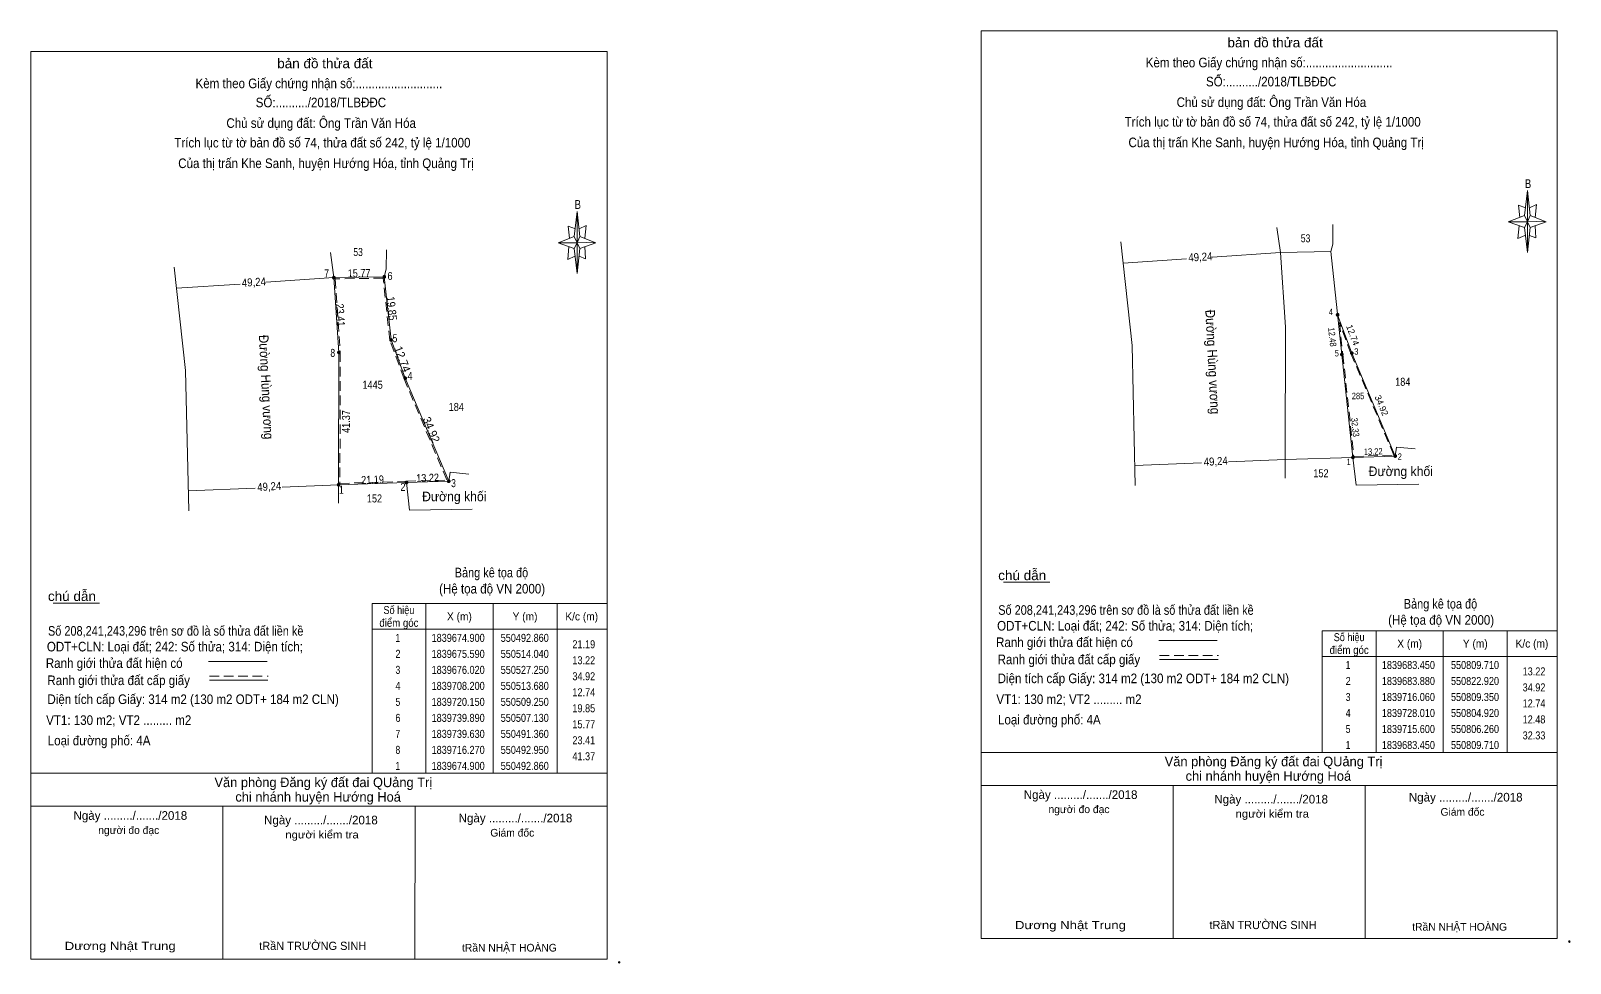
# Model space of a CAD drawing. Header units: metres. Extents: x 550397 to 552591, y 1839509 to 1839821.
# Drawn here: x 550396.7 to 550877.6, y 1839525.4 to 1839816.8 of the extents above; entities that cross this region are included whole.
import ezdxf
from ezdxf.enums import TextEntityAlignment as Align

# ---------------------------------------------------------------- set-up
doc = ezdxf.new("R2010")
doc.units = ezdxf.units.M
doc.header["$PDMODE"] = 32
doc.header["$PDSIZE"] = 0.5
doc.linetypes.add('DOTTED', pattern=[1.5, 0.3, -1.2])
doc.linetypes.add('MEDIUM_DASHED', pattern=[4.5, 3, -1.5])
for name, color, linetype, lineweight in [('1', 7, 'DOTTED', 13), ('11', 7, 'Continuous', 13), ('17', 7, 'Continuous', 13), ('5', 7, 'Continuous', 13), ('6', 7, 'Continuous', 13), ('63', 7, 'Continuous', 13)]:
    doc.layers.add(name, color=color, linetype=linetype, lineweight=lineweight)

msp = doc.modelspace()

# ---------------------------------------------------------------- hatches: boundary and pattern name
at = {"layer": '11'}
for points in [[(550491.777, 1839739.63, 1), (550490.943, 1839739.63, 1)], [(550507.547, 1839739.89, 1), (550506.713, 1839739.89, 1)], [(550805.337, 1839728.01, 1), (550804.503, 1839728.01, 1)], [(550509.667, 1839720.15, 1), (550508.833, 1839720.15, 1)], [(550493.367, 1839716.27, 1), (550492.533, 1839716.27, 1)], [(550806.667, 1839715.6, 1), (550805.833, 1839715.6, 1)], [(550809.767, 1839716.06, 1), (550808.933, 1839716.06, 1)], [(550514.097, 1839708.2, 1), (550513.263, 1839708.2, 1)], [(550810.127, 1839683.45, 1), (550809.293, 1839683.45, 1)], [(550823.337, 1839683.88, 1), (550822.503, 1839683.88, 1)], [(550493.277, 1839674.9, 1), (550492.443, 1839674.9, 1)], [(550514.457, 1839675.59, 1), (550513.623, 1839675.59, 1)], [(550527.667, 1839676.02, 1), (550526.833, 1839676.02, 1)]]:
    msp.add_hatch(color=256, dxfattribs=at).paths.add_polyline_path(points)

# ---------------------------------------------------------------- linework, layer by layer
for p, q in [((550787.03, 1839747.49), (550785.94, 1839755.32)), ((550491.36, 1839739.63), (550490.27, 1839747.46)), ((550765.77, 1839746.05), (550787.03, 1839747.49)), ((550787.03, 1839747.49), (550802.8, 1839747.75)), ((550787.03, 1839747.49), (550788.62, 1839724.13)), ((550737.9, 1839744.15), (550757.76, 1839745.5)), ((550442.23, 1839736.29), (550462.09, 1839737.64)), ((550470.1, 1839738.19), (550491.36, 1839739.63)), ((550491.36, 1839739.63), (550507.13, 1839739.89)), ((550491.36, 1839739.63), (550492.95, 1839716.27)), ((550507.13, 1839739.89), (550509.25, 1839720.15)), ((550804.92, 1839728.01), (550809.35, 1839716.06)), ((550788.62, 1839724.13), (550788.53, 1839682.76)), ((550509.25, 1839720.15), (550513.68, 1839708.2)), ((550492.95, 1839716.27), (550492.86, 1839674.9)), ((550809.35, 1839716.06), (550822.92, 1839683.88)), ((550513.68, 1839708.2), (550527.25, 1839676.02)), ((550809.71, 1839683.45), (550810.67, 1839674.81)), ((550823.35, 1839686.67), (550822.92, 1839683.88)), ((550823.35, 1839686.67), (550829.17, 1839686.12)), ((550527.68, 1839678.81), (550527.25, 1839676.02)), ((550527.68, 1839678.81), (550533.5, 1839678.26)), ((550741.57, 1839680.89), (550762.4, 1839681.72)), ((550770.85, 1839682.06), (550788.53, 1839682.76)), ((550788.53, 1839682.76), (550788.52, 1839676.98)), ((550445.9, 1839673.03), (550466.73, 1839673.86)), ((550475.18, 1839674.2), (550492.86, 1839674.9)), ((550492.86, 1839674.9), (550492.85, 1839669.12)), ((550514.04, 1839675.59), (550515, 1839666.95)), ((550830.27, 1839675.13), (550810.67, 1839674.81)), ((550534.6, 1839667.27), (550515, 1839666.95))]:
    msp.add_line(p, q, dxfattribs=at)
for points in [[(550802.8, 1839747.75), (550803.4, 1839750.09), (550803.46, 1839756.21)], [(550737.17, 1839750.8), (550740.73, 1839718.47), (550741.71, 1839674.65)], [(550507.13, 1839739.89), (550507.73, 1839742.23), (550507.79, 1839748.35)], [(550802.8, 1839747.75), (550809.71, 1839683.45), (550802.8, 1839747.75)], [(550441.5, 1839742.94), (550445.06, 1839710.61), (550446.04, 1839666.79)], [(550822.92, 1839683.88), (550809.71, 1839683.45), (550788.53, 1839682.76)], [(550527.25, 1839676.02), (550514.04, 1839675.59), (550492.86, 1839674.9)]]:
    msp.add_lwpolyline(points, dxfattribs=at)
msp.add_lwpolyline([(550802.8, 1839747.75), (550806.25, 1839715.6), (550809.71, 1839683.45), (550788.53, 1839682.76), (550788.62, 1839724.13), (550787.03, 1839747.49)], close=True, dxfattribs=at)
at = {"layer": '11', "linetype": 'MEDIUM_DASHED'}
for points in [[(550493.26, 1839675.32), (550514.02, 1839675.99), (550526.65, 1839676.4), (550513.3, 1839708.06), (550508.85, 1839720.05), (550506.77, 1839739.49), (550491.78, 1839739.23), (550493.35, 1839716.29)], [(550809.98, 1839683.75), (550822.48, 1839684.17), (550809.08, 1839715.95), (550805.48, 1839725.65), (550806.56, 1839715.63)]]:
    msp.add_lwpolyline(points, close=True, dxfattribs=at)
for centre in [(550491.36, 1839739.63), (550507.13, 1839739.89), (550804.92, 1839728.01), (550509.25, 1839720.15), (550492.95, 1839716.27), (550806.25, 1839715.6), (550809.35, 1839716.06), (550513.68, 1839708.2), (550809.71, 1839683.45), (550822.92, 1839683.88), (550492.86, 1839674.9), (550514.04, 1839675.59), (550527.25, 1839676.02)]:
    msp.add_circle(centre, 0.416, dxfattribs=at)
at = {"layer": '17'}
for p, q in [((550700.51, 1839644.47), (550714.99, 1839644.47)), ((550403.67, 1839637.95), (550418.15, 1839637.95)), ((550693.53, 1839533.17), (550693.57, 1839580.99)), ((550753.53, 1839533.11), (550753.57, 1839580.95)), ((550813.53, 1839533.07), (550813.57, 1839580.89)), ((550396.69, 1839526.65), (550396.73, 1839574.47)), ((550456.69, 1839526.59), (550456.73, 1839574.43)), ((550516.69, 1839526.55), (550516.73, 1839574.37))]:
    msp.add_line(p, q, dxfattribs=at)
at = {"layer": '5'}
for p, q in [((550863.25, 1839759.05), (550864.25, 1839766.85)), ((550566.41, 1839752.53), (550567.41, 1839760.33)), ((550863.25, 1839755.25), (550858.25, 1839757.05)), ((550865.05, 1839759.05), (550870.05, 1839757.05)), ((550866.65, 1839755.85), (550866.85, 1839752.05)), ((550566.41, 1839748.73), (550561.41, 1839750.53)), ((550568.21, 1839752.53), (550573.21, 1839750.53)), ((550865.05, 1839755.25), (550864.25, 1839747.45)), ((550866.85, 1839752.05), (550864.85, 1839752.85)), ((550568.21, 1839748.73), (550567.41, 1839740.93)), ((550570.01, 1839745.53), (550568.01, 1839746.33)), ((550569.81, 1839749.33), (550570.01, 1839745.53))]:
    msp.add_line(p, q, dxfattribs=at)
for points in [[(550693.53, 1839816.77), (550873.53, 1839816.77), (550873.53, 1839533.17), (550693.53, 1839533.17)], [(550396.69, 1839810.25), (550576.69, 1839810.25), (550576.69, 1839526.65), (550396.69, 1839526.65)], [(550864.25, 1839766.85), (550865.05, 1839759.05), (550864.25, 1839757.05)], [(550567.41, 1839760.33), (550568.21, 1839752.53), (550567.41, 1839750.53)], [(550864.25, 1839757.05), (550858.25, 1839757.05), (550863.25, 1839759.05), (550865.05, 1839755.25), (550870.05, 1839757.05), (550864.25, 1839757.25)], [(550864.25, 1839757.05), (550864.25, 1839747.45), (550863.25, 1839755.25)], [(550567.41, 1839750.53), (550561.41, 1839750.53), (550566.41, 1839752.53), (550568.21, 1839748.73), (550573.21, 1839750.53), (550567.41, 1839750.73)], [(550567.41, 1839750.53), (550567.41, 1839740.93), (550566.41, 1839748.73)]]:
    msp.add_lwpolyline(points, close=True, dxfattribs=at)
for points in [[(550863.65, 1839761.45), (550861.45, 1839762.25), (550861.85, 1839758.45)], [(550864.85, 1839761.45), (550867.05, 1839762.45), (550866.65, 1839758.45)], [(550566.81, 1839754.93), (550564.61, 1839755.73), (550565.01, 1839751.93)], [(550568.01, 1839754.93), (550570.21, 1839755.93), (550569.81, 1839751.93)], [(550864.25, 1839757.05), (550863.25, 1839759.05), (550858.25, 1839757.05)], [(550861.65, 1839755.85), (550861.25, 1839751.85), (550863.45, 1839752.85)], [(550864.25, 1839757.05), (550865.05, 1839755.25), (550870.05, 1839757.05)], [(550567.41, 1839750.53), (550566.41, 1839752.53), (550561.41, 1839750.53)], [(550567.41, 1839750.53), (550568.21, 1839748.73), (550573.21, 1839750.53)], [(550564.81, 1839749.33), (550564.41, 1839745.33), (550566.61, 1839746.33)]]:
    msp.add_lwpolyline(points, dxfattribs=at)
at = {"layer": '6'}
for p, q in [((550749.05, 1839626.21), (550767.33, 1839626.21)), ((550452.21, 1839619.69), (550470.49, 1839619.69)), ((550749.33, 1839620.35), (550767.61, 1839620.35)), ((550452.49, 1839613.83), (550470.77, 1839613.83)), ((550693.53, 1839591.29), (550873.53, 1839591.29)), ((550693.53, 1839591.29), (550873.53, 1839591.29)), ((550396.69, 1839584.77), (550576.69, 1839584.77)), ((550396.69, 1839584.77), (550576.69, 1839584.77)), ((550693.53, 1839580.97), (550873.53, 1839580.97)), ((550396.69, 1839574.45), (550576.69, 1839574.45))]:
    msp.add_line(p, q, dxfattribs=at)
at = {"layer": '6', "linetype": 'MEDIUM_DASHED'}
for p, q in [((550749.33, 1839621.59), (550767.73, 1839621.59)), ((550452.49, 1839615.07), (550470.89, 1839615.07))]:
    msp.add_line(p, q, dxfattribs=at)
at = {"layer": '6'}
for p in [(550877.33, 1839532.17), (550580.49, 1839525.65)]:
    msp.add_point(p, dxfattribs=at)
at = {"layer": '63'}
for p, q in [((550520.09, 1839637.77), (550520.09, 1839584.77)), ((550541.09, 1839637.77), (550541.09, 1839584.77)), ((550561.09, 1839637.77), (550561.09, 1839584.77)), ((550503.29, 1839629.77), (550576.69, 1839629.77)), ((550816.93, 1839629.29), (550816.93, 1839591.29)), ((550837.93, 1839629.29), (550837.93, 1839591.29)), ((550857.93, 1839629.29), (550857.93, 1839591.29)), ((550800.13, 1839621.29), (550873.53, 1839621.29))]:
    msp.add_line(p, q, dxfattribs=at)
for points in [[(550503.29, 1839637.77), (550576.69, 1839637.77), (550576.69, 1839584.77), (550503.29, 1839584.77)], [(550800.13, 1839629.29), (550873.53, 1839629.29), (550873.53, 1839591.29), (550800.13, 1839591.29)]]:
    msp.add_lwpolyline(points, close=True, dxfattribs=at)

# ---------------------------------------------------------------- texts
at = {"layer": '1'}
for p in [(550798.33, 1839536.07), (550501.49, 1839529.55)]:
    msp.add_text('tRầN TRƯỜNG SINH', height=2.56, dxfattribs=at).set_placement(p, align=Align.RIGHT)
at = {"layer": '1', "width": 1.2}
for p in [(550738.8, 1839536.05), (550441.96, 1839529.53)]:
    msp.add_text('Dương Nhật Trung', height=2.56, dxfattribs=at).set_placement(p, align=Align.RIGHT)
at = {"layer": '11'}
for s, height, width, p in [('53', 2.5, 0.8, (550794.91, 1839750.68)), ('53', 2.5, 0.8, (550498.93, 1839746.39)), ('1445', 2.5, 0.85, (550503.48, 1839704.9)), ('184', 2.5, 0.85, (550825.275, 1839705.84)), ('285', 2, 0.85, (550811.305, 1839701.65)), ('184', 2.5, 0.85, (550529.605, 1839697.98)), ('152', 2.5, 0.85, (550799.72, 1839677.25)), ('Đường khối', 3, 0.95, (550824.655, 1839677.62)), ('152', 2.5, 0.85, (550504.05, 1839669.39)), ('Đường khối', 3, 0.95, (550528.985, 1839669.76))]:
    msp.add_text(s, height=height, dxfattribs=dict(at, width=width)).set_placement(p, align=Align.CENTER)
for s, height, rotation, width, p in [('49,24', 2.5, 3.463, 0.9, (550762.119, 1839744.854)), ('15.77', 2.5, 0.945, 0.85, (550499.269, 1839739.76)), ('49,24', 2.5, 3.463, 0.9, (550466.449, 1839736.994)), ('23.41', 2.5, 273.894, 0.85, (550492.163, 1839727.865)), ('19.85', 2.5, 276.13, 0.9, (550508.207, 1839729.883)), ('Đường Hùng vương', 3, 272.912, 0.9, (550764.42, 1839713.216)), ('Đường Hùng vương', 3, 272.912, 0.9, (550468.75, 1839705.356)), ('12.48', 2, 276.163, 0.9, (550802.26, 1839720.957)), ('41.37', 2.5, 89.875, 0.85, (550496.418, 1839694.657)), ('32.33', 2, 276.125, 0.9, (550809.436, 1839692.777)), ('49,24', 2.5, 3.463, 0.9, (550766.919, 1839680.994)), ('13.22', 2, 1.864, 0.85, (550816.087, 1839684.305)), ('13.22', 2.5, 1.864, 0.85, (550520.684, 1839675.809)), ('49,24', 2.5, 3.463, 0.9, (550471.249, 1839673.134)), ('21.19', 2.5, 1.866, 0.85, (550503.489, 1839675.239))]:
    msp.add_text(s, height=height, rotation=rotation, dxfattribs=dict(at, width=width)).set_placement(p, align=Align.CENTER)
for s, height, width, p in [(' 7', 2.5, 0.8, (550489.86, 1839739.73)), (' 6', 2.5, 0.85, (550509.71, 1839738.9)), (' 4', 2, 0.85, (550803.44, 1839727.91)), (' 5', 2.5, 0.8, (550511.19, 1839719.45)), (' 8', 2.5, 0.8, (550491.76, 1839714.87)), (' 5', 2, 0.8, (550805.31, 1839715.01)), (' 3', 2, 0.8, (550811.42, 1839715.56)), (' 4', 2.5, 0.85, (550515.96, 1839707.68)), (' 2', 2, 0.85, (550824.99, 1839682.7)), (' 1', 2, 0.75, (550809.01, 1839681.08)), (' 1', 2.5, 0.75, (550494.41, 1839672.1)), (' 2', 2.5, 0.85, (550513.73, 1839673)), (' 3', 2.5, 0.8, (550529.48, 1839674.16))]:
    msp.add_text(s, height=height, dxfattribs=dict(at, width=width)).set_placement(p, align=Align.RIGHT)
for s, height, rotation, p in [('12.74', 2, 290.34, (550808.697, 1839721.343)), ('12.74', 2.5, 290.34, (550511.632, 1839713.734)), ('34.92', 2, 292.865, (550817.731, 1839699.299)), ('34.92', 2.5, 292.865, (550520.675, 1839691.621))]:
    msp.add_text(s, height=height, rotation=rotation, dxfattribs=at).set_placement(p, align=Align.CENTER)
at = {"layer": '5'}
for s, height, width, p in [('bản đồ thửa đất', 3, 1.05, (550785.39, 1839811.59)), ('bản đồ thửa đất', 3, 1.05, (550488.55, 1839805.07)), ('Kèm theo Giấy chứng nhận số:...........................', 3, 0.9, (550783.53, 1839805.35)), ('Kèm theo Giấy chứng nhận số:...........................', 3, 0.9, (550486.69, 1839798.83)), ('SỐ:........../2018/TLBĐĐC', 3, 0.9, (550784.16, 1839799.39)), ('SỐ:........../2018/TLBĐĐC', 3, 0.9, (550487.32, 1839792.87)), ('Chủ sử dụng đất: Ông Trần Văn Hóa', 3, 0.9, (550784.24, 1839792.95)), ('Chủ sử dụng đất: Ông Trần Văn Hóa', 3, 0.9, (550487.4, 1839786.43)), ('Trích lục từ tờ bản đồ số 74, thửa đất số 242, tỷ lệ 1/1000 ', 3, 0.9, (550785.13, 1839786.83)), ('Trích lục từ tờ bản đồ số 74, thửa đất số 242, tỷ lệ 1/1000 ', 3, 0.9, (550488.29, 1839780.31)), ('Của thị trấn Khe Sanh, huyện Hướng Hóa, tỉnh Quảng Trị', 3, 0.9, (550785.73, 1839780.39)), ('Của thị trấn Khe Sanh, huyện Hướng Hóa, tỉnh Quảng Trị', 3, 0.9, (550488.89, 1839773.87)), ('B', 2.755, 0.8, (550864.415, 1839767.63)), ('B', 2.755, 0.8, (550567.575, 1839761.11))]:
    msp.add_text(s, height=height, dxfattribs=dict(at, width=width)).set_placement(p, align=Align.CENTER)
at = {"layer": '6'}
for s, height, width, p in [('Bảng kê tọa độ', 3, 0.85, (550540.595, 1839645.97)), ('(Hệ tọa độ VN 2000)', 3, 0.9, (550540.8, 1839640.93)), ('Bảng kê tọa độ', 3, 0.85, (550837.055, 1839636.21)), ('(Hệ tọa độ VN 2000)', 3, 0.9, (550837.26, 1839631.17)), ('người kiểm tra', 2.4, 1.1, (550784.51, 1839570.91)), ('người kiểm tra', 2.4, 1.1, (550487.67, 1839564.39))]:
    msp.add_text(s, height=height, dxfattribs=dict(at, width=width)).set_placement(p, align=Align.CENTER)
for s, width, p in [('chú dẫn', 1.05, (550698.89, 1839645.11)), ('chú dẫn', 1.05, (550402.05, 1839638.59)), ('Số 208,241,243,296 trên sơ đồ là số thửa đất liền kề', 0.85, (550698.91, 1839634.27)), ('Số 208,241,243,296 trên sơ đồ là số thửa đất liền kề', 0.85, (550402.07, 1839627.75)), ('ODT+CLN: Loại đất; 242: Số thửa; 314: Diện tích;', 0.9, (550698.55, 1839629.35)), ('ODT+CLN: Loại đất; 242: Số thửa; 314: Diện tích;', 0.9, (550401.71, 1839622.83)), ('Ranh giới thửa đất hiện có ', 0.9, (550698.23, 1839624.19)), ('Ranh giới thửa đất hiện có ', 0.9, (550401.39, 1839617.67)), ('Ranh giới thửa đất cấp giấy', 0.9, (550698.71, 1839618.83)), ('Diện tích cấp Giấy: 314 m2 (130 m2 ODT+ 184 m2 CLN)', 0.9, (550698.73, 1839612.91)), ('Ranh giới thửa đất cấp giấy', 0.9, (550401.87, 1839612.31)), ('Diện tích cấp Giấy: 314 m2 (130 m2 ODT+ 184 m2 CLN)', 0.9, (550401.89, 1839606.39)), ('VT1: 130 m2; VT2 ......... m2', 0.9, (550698.33, 1839606.39)), ('VT1: 130 m2; VT2 ......... m2', 0.9, (550401.49, 1839599.87)), ('Loại đường phố: 4A', 0.9, (550698.83, 1839600.01)), ('Loại đường phố: 4A', 0.9, (550401.99, 1839593.49))]:
    msp.add_text(s, height=3, dxfattribs=dict(at, width=width)).set_placement(p)
for s, height, p in [(' Văn phòng Đăng ký đất đai QUảng Trị', 3, (550784.355, 1839586.95)), (' Văn phòng Đăng ký đất đai QUảng Trị', 3, (550487.515, 1839580.43)), ('chi nhánh huyện Hướng Hoá', 3, (550783.285, 1839582.41)), ('chi nhánh huyện Hướng Hoá', 3, (550486.445, 1839575.89)), ('Ngày ........./......./2018', 2.7, (550724.635, 1839576.73)), ('Ngày ........./......./2018', 2.7, (550784.155, 1839575.31)), ('Ngày ........./......./2018', 2.7, (550844.935, 1839575.93)), ('Ngày ........./......./2018', 2.7, (550427.795, 1839570.21)), ('người đo đạc', 2.4, (550724.125, 1839572.31)), ('Giám đốc', 2.4, (550843.94, 1839571.49)), ('người đo đạc', 2.4, (550427.285, 1839565.79)), ('Ngày ........./......./2018', 2.7, (550487.315, 1839568.79)), ('Ngày ........./......./2018', 2.7, (550548.095, 1839569.41)), ('Giám đốc', 2.4, (550547.1, 1839564.97)), ('tRầN NHẬT HOÀNG', 2.4, (550843.04, 1839535.57)), ('tRầN NHẬT HOÀNG', 2.4, (550546.2, 1839529.05))]:
    msp.add_text(s, height=height, dxfattribs=at).set_placement(p, align=Align.CENTER)
at = {"layer": '63'}
for s, width, p in [('Số hiệu', 0.85, (550511.69, 1839634.52)), ('X (m)', 0.95, (550530.59, 1839632.52)), ('Y (m)', 0.95, (550551.085, 1839632.52)), ('K/c (m)', 0.95, (550568.79, 1839632.52)), ('điểm góc', 0.9, (550511.69, 1839630.52)), (' 1', 0.75, (550510.985, 1839625.82)), ('1839674.900', 0.85, (550530.19, 1839625.82)), ('550492.860', 0.85, (550550.995, 1839625.82)), ('Số hiệu', 0.85, (550808.53, 1839626.04)), ('X (m)', 0.95, (550827.43, 1839624.04)), ('Y (m)', 0.95, (550847.925, 1839624.04)), ('K/c (m)', 0.95, (550865.63, 1839624.04)), (' 2', 0.85, (550510.99, 1839620.82)), ('1839675.590', 0.85, (550530.19, 1839620.82)), ('550514.040', 0.85, (550550.995, 1839620.82)), ('điểm góc', 0.9, (550808.53, 1839622.04)), (' 3', 0.8, (550510.99, 1839615.82)), ('1839676.020', 0.85, (550530.19, 1839615.82)), ('550527.250', 0.85, (550550.995, 1839615.82)), (' 1', 0.75, (550807.825, 1839617.34)), ('1839683.450', 0.85, (550827.03, 1839617.34)), ('550809.710', 0.85, (550847.835, 1839617.34)), (' 4', 0.85, (550510.985, 1839610.82)), ('1839708.200', 0.85, (550530.19, 1839610.82)), ('550513.680', 0.85, (550550.995, 1839610.82)), (' 2', 0.85, (550807.83, 1839612.34)), ('1839683.880', 0.85, (550827.03, 1839612.34)), ('550822.920', 0.85, (550847.835, 1839612.34)), (' 5', 0.8, (550510.99, 1839605.82)), ('1839720.150', 0.85, (550530.19, 1839605.82)), ('550509.250', 0.85, (550550.995, 1839605.82)), (' 3', 0.8, (550807.83, 1839607.34)), ('1839716.060', 0.85, (550827.03, 1839607.34)), ('550809.350', 0.85, (550847.835, 1839607.34)), (' 6', 0.85, (550510.99, 1839600.82)), ('1839739.890', 0.85, (550530.19, 1839600.82)), ('550507.130', 0.85, (550550.995, 1839600.82)), (' 4', 0.85, (550807.825, 1839602.34)), ('1839728.010', 0.85, (550827.03, 1839602.34)), ('550804.920', 0.85, (550847.835, 1839602.34)), (' 7', 0.8, (550510.99, 1839595.82)), ('1839739.630', 0.85, (550530.19, 1839595.82)), ('550491.360', 0.85, (550550.995, 1839595.82)), (' 5', 0.8, (550807.83, 1839597.34)), ('1839715.600', 0.85, (550827.03, 1839597.34)), ('550806.260', 0.85, (550847.835, 1839597.34)), (' 8', 0.8, (550510.99, 1839590.82)), ('1839716.270', 0.85, (550530.19, 1839590.82)), ('550492.950', 0.85, (550550.995, 1839590.82)), (' 1', 0.75, (550807.825, 1839592.34)), ('1839683.450', 0.85, (550827.03, 1839592.34)), ('550809.710', 0.85, (550847.835, 1839592.34)), (' 1', 0.75, (550510.985, 1839585.82)), ('1839674.900', 0.85, (550530.19, 1839585.82)), ('550492.860', 0.85, (550550.995, 1839585.82))]:
    msp.add_text(s, height=2.5, dxfattribs=dict(at, width=width)).set_placement(p, align=Align.CENTER)
at = {"layer": '63', "width": 0.85}
for s, p in [('21.19', (550572.99, 1839623.82)), ('13.22', (550572.99, 1839618.82)), ('34.92', (550572.99, 1839613.82)), ('13.22', (550869.83, 1839615.34)), ('12.74', (550572.99, 1839608.82)), ('34.92', (550869.83, 1839610.34)), ('19.85', (550572.99, 1839603.82)), ('12.74', (550869.83, 1839605.34)), ('12.48', (550869.83, 1839600.34)), ('15.77', (550572.99, 1839598.82)), ('32.33', (550869.83, 1839595.34)), ('23.41', (550572.99, 1839593.82)), ('41.37', (550572.99, 1839588.82))]:
    msp.add_text(s, height=2.5, dxfattribs=at).set_placement(p, align=Align.RIGHT)

doc.saveas('drawing.dxf')
